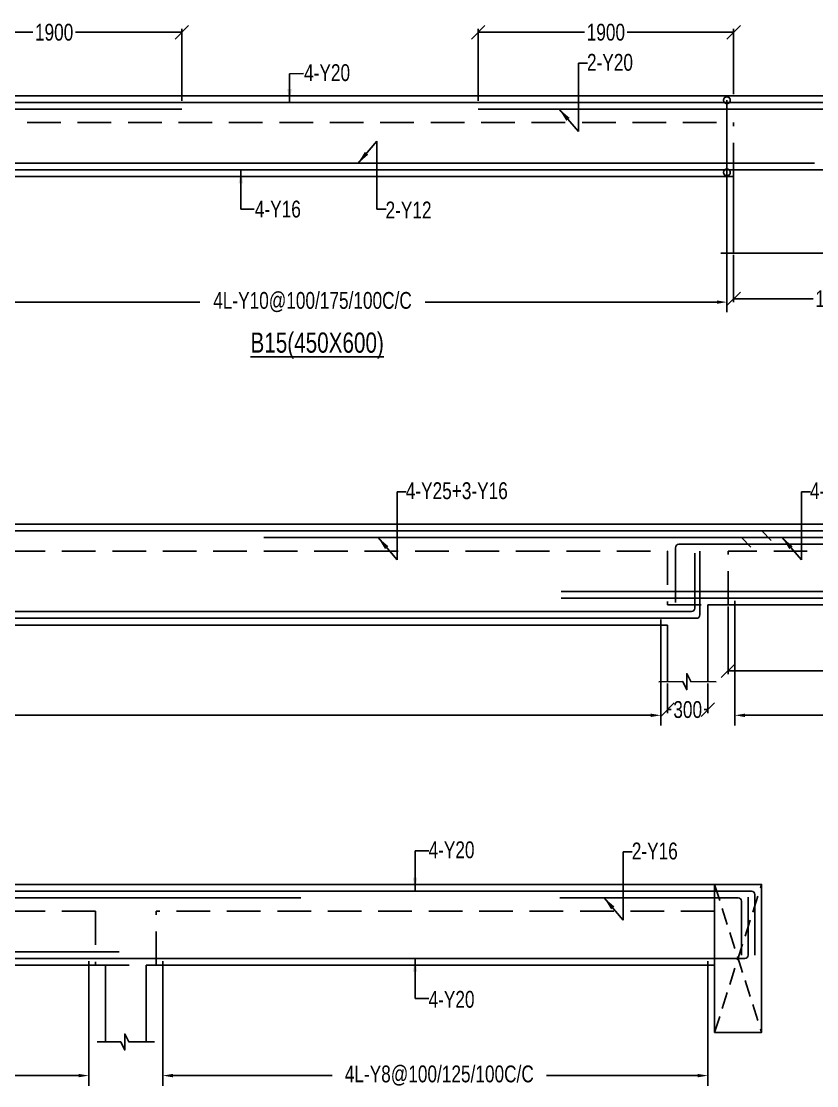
# Model space of a CAD drawing. Header units: millimetres. Extents: x 0 to 31744305, y -21599035 to 0.
# Drawn here: x 31651711 to 31657624, y -21136492 to -21128581 of the extents above; entities that cross this region are included whole.
import ezdxf

# ---------------------------------------------------------------- set-up
doc = ezdxf.new("R2010")
doc.units = ezdxf.units.MM
doc.header["$LTSCALE"] = 1000
doc.header["$MEASUREMENT"] = 0
doc.header["$PDMODE"] = 3
for name, pattern in [('CONTINOUS', [0]), ('CONTINU', [0]), ('HIDDEN', [0.375, 0.25, -0.125])]:
    doc.linetypes.add(name, pattern=pattern)
for name, color, linetype in [('-S-ARROW', 253, 'Continuous'), ('-S-MISC', 8, 'Continuous'), ('-S-STIRUP', 11, 'Continuous'), ('-STR-BEAM', 7, 'CONTINU'), ('-STR-COLUMN', 5, 'HIDDEN'), ('-STR-REINF', 3, 'Continuous'), ('-STR-RF-DIM', 8, 'CONTINOUS'), ('-STR-TEXT', 6, 'Continuous'), ('S-BEAM', 7, 'Continuous'), ('S-DIM', 7, 'Continuous'), ('SEC TEXT', 9, 'Continuous'), ('SLAB LINE', 254, 'HIDDEN')]:
    doc.layers.add(name, color=color, linetype=linetype)
doc.styles.add('BEAM-LS', font='romans.shx', dxfattribs={"width": 0.8})
doc.styles.add('SOBHA', font='swisscl.ttf')
doc.styles.add('sobha.sed', font='swisscl.ttf')
doc.dimstyles.new('S-50', dxfattribs={"dimscale": 50, "dimtxt": 2.5, "dimasz": 2, "dimexe": 0.5, "dimexo": 0.25, "dimgap": 0.25, "dimtad": 0, "dimdec": 0, "dimrnd": 0.0005, "dimzin": 0, "dimdsep": 46, "dimtxsty": 'sobha.sed', "dimblk": 'OBLIQUE', "dimcen": 0.09, "dimclrd": 8, "dimclre": 8, "dimclrt": 6, "dimadec": 0, "dimazin": 0, "dimtfac": 1, "dimtdec": 0, "dimtofl": 0, "dimtmove": 2, "dimatfit": 3, "dimfxl": 0.18, "dimtolj": 1, "dimtzin": 0, "dimlwd": -1, "dimlwe": -1, "dimarcsym": 0})
doc.dimstyles.new('S-DIM50', dxfattribs={"dimscale": 50, "dimtxt": 2.5, "dimasz": 1.5, "dimexe": 1.5, "dimexo": 1, "dimgap": 0.5, "dimtad": 0, "dimdec": 0, "dimzin": 0, "dimdsep": 46, "dimtxsty": 'SOBHA', "dimcen": 0.09, "dimclrd": 256, "dimclre": 256, "dimclrt": 6, "dimadec": 5, "dimazin": 0, "dimtfac": 1, "dimtdec": 0, "dimtofl": 0, "dimtmove": 0, "dimatfit": 3, "dimfxl": 0.18, "dimtolj": 1, "dimtzin": 0, "dimlwd": -1, "dimlwe": -1, "dimarcsym": 0})
doc.dimstyles.new('STIRUP', dxfattribs={"dimscale": 50, "dimtxt": 2.5, "dimasz": 2.2, "dimexe": 0, "dimexo": 0, "dimgap": 0.5, "dimtad": 0, "dimdec": 0, "dimzin": 0, "dimdsep": 46, "dimtxsty": 'BEAM-LS', "dimblk": 'DOTSMALL', "dimcen": 0.09, "dimclrd": 256, "dimclre": 256, "dimclrt": 256, "dimadec": 5, "dimazin": 0, "dimtfac": 1, "dimtdec": 0, "dimtofl": 0, "dimtmove": 0, "dimatfit": 3, "dimldrblk": 'DOTSMALL', "dimfxl": 0, "dimfxlon": 1, "dimtolj": 1, "dimtzin": 0, "dimlwd": -1, "dimlwe": -1, "dimarcsym": 0})

# ---------------------------------------------------------------- blocks, each defined once
blk = doc.blocks.new('_OBLIQUE')
at = {"color": 0, "linetype": 'ByBlock'}
blk.add_line((-0.5, -0.5), (0.5, 0.5), dxfattribs=at)
blk = doc.blocks.new('_DotSmall')
at = {"color": 0, "linetype": 'ByBlock', "const_width": 0.5}
blk.add_lwpolyline([(-0.0625, 0, 1), (0.0625, 0, 1)], format="xyb", close=True, dxfattribs=at)
blk = doc.blocks.new('*D23')
at = {"layer": '-S-STIRUP', "ltscale": 100, "transparency": 16777216}
blk.add_line((31656956.8, -21129704), (31656956.8, -21129167.3), dxfattribs=at)
at = {"layer": 'Defpoints', "color": 0, "linetype": 'CONTINU', "ltscale": 100, "transparency": 16777216}
for p in [(31656956.8, -21129167.3), (31656956.8, -21129167.3), (31656956.8, -21129704)]:
    blk.add_point(p, dxfattribs=at)
at = {"layer": '-S-STIRUP', "linetype": 'CONTINU', "ltscale": 100, "transparency": 16777216, "xscale": 100, "yscale": 100, "zscale": 100}
for p, rotation in [((31656956.8, -21129167.3), 90), ((31656956.8, -21129704), 270)]:
    blk.add_blockref('_DotSmall', p, dxfattribs=dict(at, rotation=rotation))
blk = doc.blocks.new('*D18')
at = {"layer": '-STR-RF-DIM', "transparency": 16777216}
for p, q in [((31651054.8, -21129704), (31651054.8, -21130742.9)), ((31656956.8, -21129704), (31656956.8, -21130742.9)), ((31651129.8, -21130667.9), (31653039, -21130667.9)), ((31656881.8, -21130667.9), (31654712.7, -21130667.9))]:
    blk.add_line(p, q, dxfattribs=at)
for points in [[(31651129.8, -21130655.4), (31651129.8, -21130680.4), (31651054.8, -21130667.9)], [(31656881.8, -21130655.4), (31656881.8, -21130680.4), (31656956.8, -21130667.9)]]:
    blk.add_solid(points, dxfattribs=at)
at = {"layer": 'Defpoints', "color": 0, "transparency": 16777216}
for p in [(31651054.8, -21129704, 0), (31656956.8, -21129704, 0), (31651054.8, -21130667.9)]:
    blk.add_point(p, dxfattribs=at)
at = {"layer": '-STR-RF-DIM', "color": 6, "transparency": 16777216, "insert": (31653875.8, -21130667.9), "char_height": 125, "attachment_point": 5, "style": 'SOBHA'}
blk.add_mtext('\\A1;4L-Y10@100/175/100C/C', dxfattribs=at)
blk = doc.blocks.new('*D840')
at = {"layer": '-STR-RF-DIM', "transparency": 16777216}
for p, q in [((462.5, 1435.2), (462.5, 602.1)), ((11989.7, 1390), (11989.7, 602.1)), ((537.5, 677.1), (5123.6, 677.1)), ((11914.7, 677.1), (6797.2, 677.1))]:
    blk.add_line(p, q, dxfattribs=at)
for points in [[(537.5, 689.6), (537.5, 664.6), (462.5, 677.1)], [(11914.7, 689.6), (11914.7, 664.6), (11989.7, 677.1)]]:
    blk.add_solid(points, dxfattribs=at)
at = {"layer": 'Defpoints', "color": 0, "transparency": 16777216}
for p in [(462.5, 1435.2, 178586.6), (11989.7, 1390, 0), (11989.7, 677.1)]:
    blk.add_point(p, dxfattribs=at)
at = {"layer": '-STR-RF-DIM', "color": 6, "transparency": 16777216, "insert": (5960.4, 677.1), "char_height": 125, "attachment_point": 5, "style": 'SOBHA'}
blk.add_mtext('\\A1;4L-Y10@100/150/100C/C', dxfattribs=at)
blk = doc.blocks.new('*D846')
at = {"layer": '-STR-RF-DIM', "transparency": 16777216}
for p, q in [((12539.7, 1528.3), (12539.7, 602.1)), ((19789.7, 1528.3), (19789.7, 602.1)), ((12614.7, 677.1), (15229.9, 677.1)), ((19714.7, 677.1), (16903.5, 677.1))]:
    blk.add_line(p, q, dxfattribs=at)
for points in [[(12614.7, 689.6), (12614.7, 664.6), (12539.7, 677.1)], [(19714.7, 689.6), (19714.7, 664.6), (19789.7, 677.1)]]:
    blk.add_solid(points, dxfattribs=at)
at = {"layer": 'Defpoints', "color": 0, "transparency": 16777216}
for p in [(12539.7, 1528.3, 0), (19789.7, 1528.3, 0), (19789.7, 677.1)]:
    blk.add_point(p, dxfattribs=at)
at = {"layer": '-STR-RF-DIM', "color": 6, "transparency": 16777216, "insert": (16066.7, 677.1), "char_height": 125, "attachment_point": 5, "style": 'SOBHA'}
blk.add_mtext('\\A1;4L-Y12@100/125/100C/C', dxfattribs=at)
blk = doc.blocks.new('*D850')
at = {"layer": '-STR-RF-DIM', "transparency": 16777216}
for p, q in [((29464.7, 1528.3), (29464.7, 602.1)), ((36714.7, 1528.3), (36714.7, 602.1)), ((29539.7, 677.1), (32483.9, 677.1)), ((36639.7, 677.1), (34157.5, 677.1))]:
    blk.add_line(p, q, dxfattribs=at)
for points in [[(29539.7, 689.6), (29539.7, 664.6), (29464.7, 677.1)], [(36639.7, 689.6), (36639.7, 664.6), (36714.7, 677.1)]]:
    blk.add_solid(points, dxfattribs=at)
at = {"layer": 'Defpoints', "color": 0, "transparency": 16777216}
for p in [(29464.7, 1528.3, 0), (36714.7, 1528.3, 0), (36714.7, 677.1)]:
    blk.add_point(p, dxfattribs=at)
at = {"layer": '-STR-RF-DIM', "color": 6, "transparency": 16777216, "insert": (33320.7, 677.1), "char_height": 125, "attachment_point": 5, "style": 'SOBHA'}
blk.add_mtext('\\A1;4L-Y10@100/125/100C/C', dxfattribs=at)
blk = doc.blocks.new('*D853')
at = {"layer": '-STR-RF-DIM', "transparency": 16777216}
for p, q in [((37264.7, 1528.3), (37264.7, 602.1)), ((41316.7, 1528.3), (41316.7, 602.1)), ((37339.7, 677.1), (38522.6, 677.1)), ((41241.7, 677.1), (40117.9, 677.1))]:
    blk.add_line(p, q, dxfattribs=at)
for points in [[(37339.7, 689.6), (37339.7, 664.6), (37264.7, 677.1)], [(41241.7, 689.6), (41241.7, 664.6), (41316.7, 677.1)]]:
    blk.add_solid(points, dxfattribs=at)
at = {"layer": 'Defpoints', "color": 0, "transparency": 16777216}
for p in [(37264.7, 1528.3, 0), (41316.7, 1528.3, 0), (37264.7, 677.1)]:
    blk.add_point(p, dxfattribs=at)
at = {"layer": '-STR-RF-DIM', "color": 6, "transparency": 16777216, "insert": (39320.2, 677.1), "char_height": 125, "attachment_point": 5, "style": 'SOBHA'}
blk.add_mtext('\\A1;4L-Y8@100/125/100C/C', dxfattribs=at)
blk = doc.blocks.new('*D413')
at = {"color": 8, "transparency": 16777216}
for p, q in [((31651004.8, -21129121.8), (31651004.8, -21128637.9)), ((31651004.8, -21128662.9), (31651795.4, -21128662.9)), ((31652904.8, -21128662.9), (31652114.2, -21128662.9)), ((31652904.8, -21129171.8), (31652904.8, -21128637.9))]:
    blk.add_line(p, q, dxfattribs=at)
at = {"layer": 'Defpoints', "color": 0, "transparency": 16777216}
for p in [(31651004.8, -21128662.9), (31651004.8, -21129134.3, 0), (31652904.8, -21129184.3, 0)]:
    blk.add_point(p, dxfattribs=at)
at = {"color": 8, "transparency": 16777216, "xscale": 100, "yscale": 100, "zscale": 100, "rotation": 180}
blk.add_blockref('_OBLIQUE', (31651004.8, -21128662.9), dxfattribs=at)
at = {"color": 8, "transparency": 16777216, "xscale": 100, "yscale": 100, "zscale": 100}
blk.add_blockref('_OBLIQUE', (31652904.8, -21128662.9), dxfattribs=at)
at = {"color": 6, "transparency": 16777216, "insert": (31651954.8, -21128662.9), "char_height": 125, "attachment_point": 5, "style": 'sobha.sed'}
blk.add_mtext('\\A1;1900', dxfattribs=at)
blk = doc.blocks.new('*D414')
at = {"color": 8, "transparency": 16777216}
for p, q in [((31655106.8, -21129171.8), (31655106.8, -21128637.9)), ((31655106.8, -21128662.9), (31655897.4, -21128662.9)), ((31657006.8, -21128662.9), (31656216.2, -21128662.9)), ((31657006.8, -21129121.8), (31657006.8, -21128637.9))]:
    blk.add_line(p, q, dxfattribs=at)
at = {"layer": 'Defpoints', "color": 0, "transparency": 16777216}
for p in [(31657006.8, -21128662.9), (31655106.8, -21129184.3, 0), (31657006.8, -21129134.3, 0)]:
    blk.add_point(p, dxfattribs=at)
at = {"color": 8, "transparency": 16777216, "xscale": 100, "yscale": 100, "zscale": 100, "rotation": 180}
blk.add_blockref('_OBLIQUE', (31655106.8, -21128662.9), dxfattribs=at)
at = {"color": 8, "transparency": 16777216, "xscale": 100, "yscale": 100, "zscale": 100}
blk.add_blockref('_OBLIQUE', (31657006.8, -21128662.9), dxfattribs=at)
at = {"color": 6, "transparency": 16777216, "insert": (31656056.8, -21128662.9), "char_height": 125, "attachment_point": 5, "style": 'sobha.sed'}
blk.add_mtext('\\A1;1900', dxfattribs=at)
blk = doc.blocks.new('*D918')
at = {"layer": 'Defpoints', "color": 0, "transparency": 16777216}
for p in [(31657006.8, -21130305.2, 0), (31658506.8, -21130305.2, 0), (31658506.8, -21130642.9)]:
    blk.add_point(p, dxfattribs=at)
at = {"layer": 'S-DIM', "color": 8, "transparency": 16777216}
for p, q in [((31657006.8, -21130317.7), (31657006.8, -21130667.9)), ((31658506.8, -21130317.7), (31658506.8, -21130667.9)), ((31657006.8, -21130642.9), (31657597.4, -21130642.9)), ((31658506.8, -21130642.9), (31657916.2, -21130642.9))]:
    blk.add_line(p, q, dxfattribs=at)
at = {"layer": 'S-DIM', "color": 8, "transparency": 16777216, "xscale": 100, "yscale": 100, "zscale": 100, "rotation": 180}
blk.add_blockref('_OBLIQUE', (31657006.8, -21130642.9), dxfattribs=at)
at = {"layer": 'S-DIM', "color": 8, "transparency": 16777216, "xscale": 100, "yscale": 100, "zscale": 100}
blk.add_blockref('_OBLIQUE', (31658506.8, -21130642.9), dxfattribs=at)
at = {"layer": 'S-DIM', "color": 6, "transparency": 16777216, "insert": (31657756.8, -21130642.9), "char_height": 125, "attachment_point": 5, "style": 'sobha.sed'}
blk.add_mtext('\\A1;1500', dxfattribs=at)
blk = doc.blocks.new('*D923')
at = {"layer": 'Defpoints', "color": 0, "transparency": 16777216}
for p in [(31656515.1, -21133488.8, 0), (31656815.1, -21133488.9, 0), (31656815.1, -21133696.8)]:
    blk.add_point(p, dxfattribs=at)
at = {"layer": 'S-DIM', "color": 8, "transparency": 16777216}
for p, q in [((31656515.1, -21133501.3), (31656515.1, -21133721.8)), ((31656815.1, -21133501.4), (31656815.1, -21133721.8)), ((31656515.1, -21133696.8), (31656543.3, -21133696.8)), ((31656815.1, -21133696.8), (31656786.8, -21133696.8))]:
    blk.add_line(p, q, dxfattribs=at)
at = {"layer": 'S-DIM', "color": 8, "transparency": 16777216, "xscale": 100, "yscale": 100, "zscale": 100, "rotation": 180}
blk.add_blockref('_OBLIQUE', (31656515.1, -21133696.8), dxfattribs=at)
at = {"layer": 'S-DIM', "color": 8, "transparency": 16777216, "xscale": 100, "yscale": 100, "zscale": 100}
blk.add_blockref('_OBLIQUE', (31656815.1, -21133696.8), dxfattribs=at)
at = {"layer": 'S-DIM', "color": 6, "transparency": 16777216, "insert": (31656665.1, -21133696.8), "char_height": 125, "attachment_point": 5, "style": 'sobha.sed'}
blk.add_mtext('\\A1;300', dxfattribs=at)
blk = doc.blocks.new('*D926')
at = {"layer": 'Defpoints', "color": 0, "transparency": 16777216}
for p in [(31656965.1, -21132918, 0), (31664315.1, -21132918, 0), (31664315.1, -21133408.3)]:
    blk.add_point(p, dxfattribs=at)
at = {"layer": 'S-DIM', "color": 8, "transparency": 16777216}
for p, q in [((31656965.1, -21132930.5), (31656965.1, -21133433.3)), ((31664315.1, -21132930.5), (31664315.1, -21133433.3)), ((31656965.1, -21133408.3), (31660479.6, -21133408.3)), ((31664315.1, -21133408.3), (31660800.5, -21133408.3))]:
    blk.add_line(p, q, dxfattribs=at)
at = {"layer": 'S-DIM', "color": 8, "transparency": 16777216, "xscale": 100, "yscale": 100, "zscale": 100, "rotation": 180}
blk.add_blockref('_OBLIQUE', (31656965.1, -21133408.3), dxfattribs=at)
at = {"layer": 'S-DIM', "color": 8, "transparency": 16777216, "xscale": 100, "yscale": 100, "zscale": 100}
blk.add_blockref('_OBLIQUE', (31664315.1, -21133408.3), dxfattribs=at)
at = {"layer": 'S-DIM', "color": 6, "transparency": 16777216, "insert": (31660640.1, -21133408.3), "char_height": 125, "attachment_point": 5, "style": 'sobha.sed'}
blk.add_mtext('\\A1;7350', dxfattribs=at)
blk = doc.blocks.new('A$Ce57c240b')
at = {"layer": '-S-MISC', "linetype": 'ByBlock', "ltscale": 1000, "elevation": 0}
for points in [[(12402.3, 927.1), (12212.1, 927.5), (12182.2, 987.2), (12182.2, 867), (12152.4, 927.5), (11975.4, 927.1)], [(37202.3, 927.1), (37012.1, 927.5), (36982.2, 987.2), (36982.2, 867), (36952.4, 927.5), (36775.4, 927.1)]]:
    blk.add_lwpolyline(points, dxfattribs=at)
at = {"layer": '-STR-BEAM'}
for p, q in [((41366.7, 2098, 0), (62.6, 2098, 0)), ((12339.7, 1498, 0), (19839.7, 1498, 0)), ((36839.7, 1498, 0), (29339.7, 1498, 0)), ((41366.7, 1498, 0), (37139.7, 1498, 0)), ((12039.7, 1348, 0), (412.6, 1348, 0))]:
    blk.add_line(p, q, dxfattribs=at)
at = {"layer": '-STR-BEAM', "elevation": 0}
blk.add_lwpolyline([(41366.7, 2098), (41716.7, 2098), (41716.7, 998), (41366.7, 998)], close=True, dxfattribs=at)
at = {"layer": '-STR-COLUMN', "linetype": 'Continuous', "ltscale": 10}
for p, q in [((12339.7, 1498, 0), (12339.7, 927.1, 0)), ((36839.7, 1498, 0), (36839.7, 927.1, 0)), ((37139.7, 1498, 0), (37139.7, 927.1, 0)), ((12039.7, 1348, 0), (12039.7, 927.1, 0))]:
    blk.add_line(p, q, dxfattribs=at)
at = {"layer": '-STR-REINF', "ltscale": 10}
for p, q in [((41641.7, 2048, 0), (127.6, 2048, 0)), ((14289.7, 1998, 0), (9039.7, 1998, 0)), ((12660.2, 1927.5, 0), (12589.7, 1998, 0)), ((12810.2, 1977.5, 0), (12739.7, 2048, 0)), ((38289.7, 1998, 0), (34839.7, 1998, 0)), ((41541.7, 1998, 0), (40216.7, 1998, 0)), ((41616.7, 2002.9, 0), (41616.7, 1573, 0)), ((41666.7, 2023, 0), (41666.7, 1573, 0)), ((12099.6, 1923, 0), (12099.6, 1514.4, 0)), ((14289.7, 1948, 0), (12124.6, 1948, 0)), ((41566.7, 1973, 0), (41566.7, 1573, 0)), ((12242.1, 1473, 0), (12242.1, 1882.5, 0)), ((12279.7, 1898, 0), (12279.7, 1423, 0)), ((11248.9, 1598, 0), (19640.7, 1598, 0)), ((29639.7, 1598, 0), (36939.7, 1598, 0)), ((11248.9, 1548, 0), (41591.7, 1548, 0)), ((1612.6, 1448, 0), (12217.1, 1448, 0)), ((177.6, 1398, 0), (12254.7, 1398, 0))]:
    blk.add_line(p, q, dxfattribs=at)
for centre, start, end in [((41541.7, 1973, 0), 0, 90), ((41641.7, 2023, 0), 0, 90), ((12124.6, 1923, 0), 90, 180), ((41591.7, 1573, 0), 270, 0), ((12217.1, 1473, 0), 270, 0), ((12254.7, 1423, 0), 270, 0)]:
    blk.add_arc(centre, 25, start, end, dxfattribs=at)
at = {"layer": 'S-BEAM', "linetype": 'HIDDEN', "ltscale": 0.5}
for p, q in [((41366.7, 998, 0), (41716.7, 2098, 0)), ((41366.7, 2098, 0), (41716.7, 998, 0))]:
    blk.add_line(p, q, dxfattribs=at)
at = {"layer": 'SLAB LINE', "color": 8, "linetype": 'HIDDEN'}
for p, q in [((6037.8, 1898), (12039.7, 1898, 0)), ((36764.7, 1898), (29414.7, 1898)), ((41366.7, 1898, 0), (37214.7, 1898))]:
    blk.add_line(p, q, dxfattribs=at)
at = {"layer": 'SLAB LINE', "color": 8, "linetype": 'HIDDEN', "elevation": 0}
for points in [[(12039.7, 1898), (12039.7, 1498), (12489.7, 1498), (12489.7, 1898)], [(17954.1, 1898), (12489.7, 1898)], [(36764.7, 1898), (36764.7, 1498), (37214.7, 1498), (37214.7, 1898)]]:
    blk.add_lwpolyline(points, dxfattribs=at)
at = {"layer": '-STR-TEXT', "color": 6, "style": 'SOBHA'}
for s, p in [('4-Y25+3-Y16', (10093.7, 2283.9, 0)), ('4-Y25', (13098.9, 2283.9, 0)), ('4-Y20', (39240.1, 2292.8, 0)), ('2-Y16', (40751.3, 2283.9, 0)), ('4-Y20', (39240.1, 1181.7, 0))]:
    blk.add_text(s, height=125, dxfattribs=at).set_placement(p)
at = {"layer": '-STR-RF-DIM'}
for base, p1, p2, text, picture, middle in [((19789.7, 677.1, 0), (12539.7, 1528.3, 0), (19789.7, 1528.3, 0), '4L-Y12@100/125/100C/C', '*D846', (16066.7, 677.1, 0)), ((36714.7, 677.1, 0), (29464.7, 1528.3, 0), (36714.7, 1528.3, 0), '4L-Y10@100/125/100C/C', '*D850', (33320.7, 677.1, 0)), ((11989.7, 677.1, 0), (462.5, 1435.2, 178586.6), (11989.7, 1390, 0), '4L-Y10@100/150/100C/C', '*D840', (5960.4, 677.1, 0))]:
    dim = blk.add_linear_dim(base=base, p1=p1, p2=p2, text=text, dimstyle='S-DIM50', override={"dimscale": 1, "dimtxt": 125, "dimasz": 75, "dimexe": 75, "dimexo": 0, "dimgap": 25, "dimsah": 1, "dimcen": 4.5, "dimfxl": 75}, dxfattribs=at)
    dim.commit()
    dim.dimension.update_dxf_attribs({"geometry": picture, "text_midpoint": middle, "dimtype": 128})
dim = blk.add_linear_dim(base=(37264.7, 677.1, 0), p1=(41316.7, 1528.3, 0), p2=(37264.7, 1528.3, 0), angle=180, text='4L-Y8@100/125/100C/C', dimstyle='S-DIM50', override={"dimscale": 1, "dimtxt": 125, "dimasz": 75, "dimexe": 75, "dimexo": 0, "dimgap": 25, "dimsah": 1, "dimcen": 4.5, "dimfxl": 75}, dxfattribs=at)
dim.commit()
dim.dimension.update_dxf_attribs({"geometry": '*D853', "text_midpoint": (39320.2, 677.1, 0), "dimtype": 128})
at = {"layer": '-S-ARROW'}
for points, override in [([(9887.4, 1999, 0), (10029.7, 1831.8, 0), (10029.7, 2339, 0), (10097.1, 2339, 0)], {"dimgap": 0.1}), ([(12892.6, 1999, 0), (13034.8, 1831.8, 0), (13034.8, 2339, 0), (13102.2, 2339, 0)], {"dimgap": 0.1}), ([(39140.1, 2048, 0), (39140.1, 2348, 0), (39243.5, 2348, 0)], {"dimasz": 2, "dimgap": 0.1, "dimtad": 0}), ([(40545, 1999, 0), (40687.2, 1831.8, 0), (40687.2, 2339, 0), (40754.7, 2339, 0)], {"dimgap": 0.1}), ([(39140.1, 1549, 0), (39140.1, 1249, 0), (39243.5, 1249, 0)], {"dimasz": 2, "dimgap": 0.1, "dimtad": 0})]:
    blk.add_leader(points, dimstyle='S-50', override=override, dxfattribs=at)

msp = doc.modelspace()

# ---------------------------------------------------------------- linework, layer by layer
at = {"layer": '-S-MISC', "linetype": 'ByBlock', "ltscale": 1000, "elevation": 0}
msp.add_lwpolyline([(31658569.3, -21130305.2), (31657786.6, -21130304.8), (31657756.8, -21130245.1), (31657756.8, -21130365.3), (31657726.9, -21130304.8), (31656910.9, -21130305.2)], dxfattribs=at)
at = {"layer": '-STR-BEAM'}
for p, q in [((31660850.6, -21129134.3, 0), (31644678.7, -21129134.3, 0)), ((31651004.8, -21129734.3, 0), (31657006.8, -21129734.3, 0))]:
    msp.add_line(p, q, dxfattribs=at)
at = {"layer": '-STR-COLUMN', "linetype": 'Continuous', "ltscale": 10}
msp.add_line((31657006.8, -21129734.3, 0), (31657006.8, -21130305.2, 0), dxfattribs=at)
at = {"layer": '-STR-REINF', "ltscale": 10}
for p, q in [((31660788.8, -21129184.3, 0), (31644743.7, -21129184.3, 0)), ((31652904.8, -21129234.3, 0), (31648154.8, -21129234.3, 0)), ((31655106.8, -21129234.3, 0), (31659106.8, -21129234.3, 0)), ((31657606.8, -21129634.3), (31650404.8, -21129634.3)), ((31644793.7, -21129684.3, 0), (31660788.8, -21129684.3, 0))]:
    msp.add_line(p, q, dxfattribs=at)
at = {"layer": 'SLAB LINE', "color": 8, "linetype": 'HIDDEN'}
for p in [(31651004.8, -21129334.3, 0), (31657006.8, -21129734.3, 0)]:
    msp.add_line(p, (31657006.8, -21129334.3, 0), dxfattribs=at)

# ---------------------------------------------------------------- block references
at = {"color": 250}
for p in [(31644475.4, -21134416, 0), (31615498.2, -21137093.6, 0)]:
    msp.add_blockref('A$Ce57c240b', p, dxfattribs=at)

# ---------------------------------------------------------------- texts
at = {"layer": '-STR-TEXT', "color": 6, "style": 'SOBHA'}
for s, p in [('2-Y20', (31655916.3, -21128948.4, 0)), ('2-Y12', (31654418.8, -21130045.9, 0))]:
    msp.add_text(s, height=125, dxfattribs=at).set_placement(p)
at = {"layer": '-STR-TEXT', "color": 6, "char_height": 125, "style": 'SOBHA'}
for s, insert, attachment_point in [('\\A1;4-Y20', (31653813.2, -21128900, 0), 1), ('\\A1;4-Y16', (31653447.1, -21130040.6, 0), 7)]:
    msp.add_mtext(s, dxfattribs=dict(at, insert=insert, attachment_point=attachment_point))
at = {"layer": 'SEC TEXT', "color": 4, "linetype": 'ByBlock', "style": 'sobha.sed'}
msp.add_text('%%UB15(450X600)', height=150, rotation=359.98928, dxfattribs=at).set_placement((31653414.7, -21131043.8, 0))

# ---------------------------------------------------------------- dimensions: what is measured, and where the dimension line sits
at = {"layer": '-S-STIRUP', "linetype": 'CONTINU', "ltscale": 100}
dim = msp.add_linear_dim(base=(31656956.8, -21129167.3, 0), p1=(31656956.8, -21129704, 0), p2=(31656956.8, -21129167.3, 0), angle=90, text=' ', dimstyle='STIRUP', override={"dimasz": 2}, dxfattribs=at)
dim.commit()
dim.dimension.update_dxf_attribs({"geometry": '*D23', "text_midpoint": (31656956.8, -21129435.7, 0)})
at = {"layer": '-STR-RF-DIM'}
dim = msp.add_linear_dim(base=(31651054.8, -21130667.9, 0), p1=(31656956.8, -21129704, 0), p2=(31651054.8, -21129704, 0), angle=180, text='4L-Y10@100/175/100C/C', dimstyle='S-DIM50', override={"dimscale": 1, "dimtxt": 125, "dimasz": 75, "dimexe": 75, "dimexo": 0, "dimgap": 25, "dimsah": 1, "dimcen": 4.5, "dimfxl": 75}, dxfattribs=at)
dim.commit()
dim.dimension.update_dxf_attribs({"geometry": '*D18', "text_midpoint": (31653875.8, -21130667.9, 0), "dimtype": 160})
at = {"color": 1}
for base, p1, p2, angle, picture, middle in [((31651004.8, -21128662.9, 0), (31652904.8, -21129184.3, 0), (31651004.8, -21129134.3, 0), 180, '*D413', (31651954.8, -21128662.9, 0)), ((31657006.8, -21128662.9, 0), (31655106.8, -21129184.3, 0), (31657006.8, -21129134.3, 0), 0, '*D414', (31656056.8, -21128662.9, 0))]:
    dim = msp.add_linear_dim(base=base, p1=p1, p2=p2, angle=angle, dimstyle='S-50', override={"dimclrd": 8}, dxfattribs=at)
    dim.commit()
    dim.dimension.update_dxf_attribs({"geometry": picture, "text_midpoint": middle})
at = {"layer": 'S-DIM', "color": 1}
for base, p1, p2, picture, middle in [((31658506.8, -21130642.9), (31657006.8, -21130305.2, 0), (31658506.8, -21130305.2, 0), '*D918', (31657756.8, -21130642.9)), ((31664315.1, -21133408.3), (31656965.1, -21132918, 0), (31664315.1, -21132918, 0), '*D926', (31660640.1, -21133408.3)), ((31656815.1, -21133696.8), (31656515.1, -21133488.8, 0), (31656815.1, -21133488.9, 0), '*D923', (31656665.1, -21133696.8))]:
    dim = msp.add_linear_dim(base=base, p1=p1, p2=p2, dimstyle='S-50', dxfattribs=at)
    dim.commit()
    dim.dimension.update_dxf_attribs({"geometry": picture, "text_midpoint": middle})

# ---------------------------------------------------------------- leaders
at = {"layer": '-S-ARROW'}
for points in [[(31655710, -21129233.3, 0), (31655852.2, -21129400.5, 0), (31655852.2, -21128893.2, 0), (31655919.7, -21128893.2, 0)], [(31654212.5, -21129638.1, 0), (31654354.7, -21129470.8, 0), (31654354.7, -21129978.1, 0), (31654422.2, -21129978.1, 0)]]:
    msp.add_leader(points, dimstyle='S-50', override={"dimgap": 0.1}, dxfattribs=at)
at = {"layer": '-S-ARROW', "annotation_type": 0, "has_hookline": 1, "hookline_direction": 1, "text_width": 355.3}
for points in [[(31653704.8, -21129184.3, 0), (31653704.8, -21128971.5, 0), (31653808.2, -21128970.1, 0)], [(31653343, -21129684.3, 0), (31653343, -21129978.1, 0), (31653442.1, -21129978.1, 0)]]:
    msp.add_leader(points, dimstyle='S-50', override={"dimasz": 2, "dimgap": 0.1, "dimtad": 0}, dxfattribs=at)

doc.saveas('drawing.dxf')
